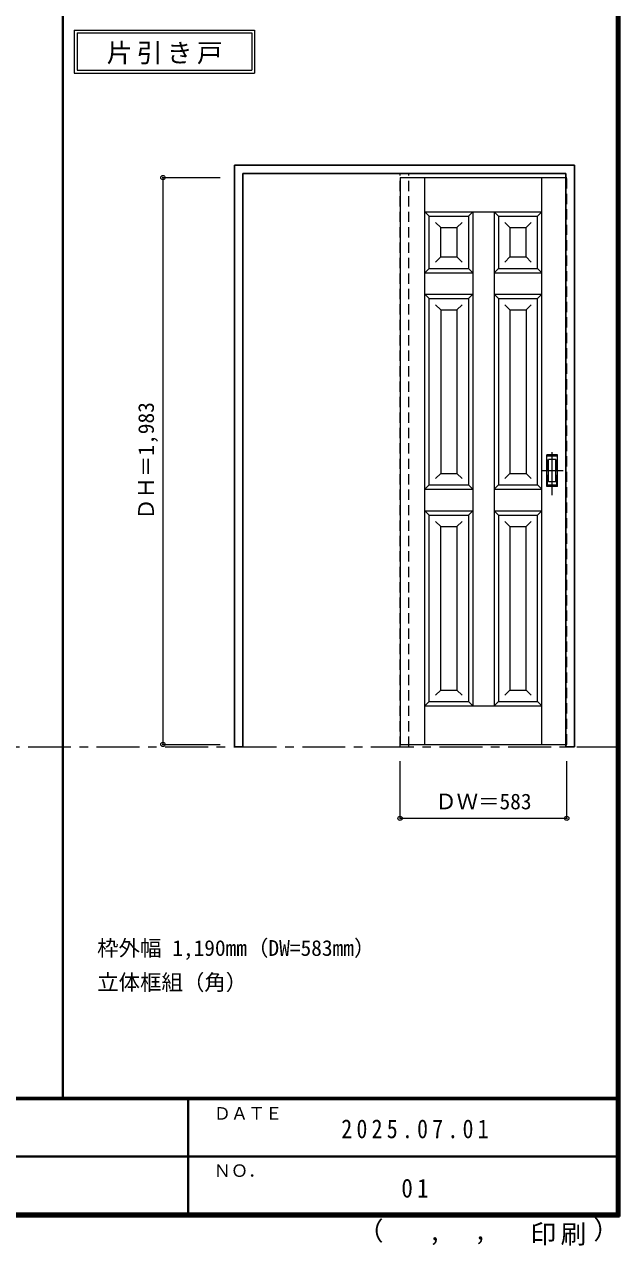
# Model space of a CAD drawing. Units: millimetres, scale not verified. Extents: x -6000 to 5700, y -4307 to 4260.
# Drawn here: x 3617 to 5700, y -4307 to -36 of the extents above; entities that cross this region are included whole.
import ezdxf
from ezdxf.enums import TextEntityAlignment as Align

# ---------------------------------------------------------------- set-up
doc = ezdxf.new("R2010")
doc.units = ezdxf.units.MM
doc.header["$LTSCALE"] = 30
doc.header["$PDMODE"] = 32
doc.header["$PDSIZE"] = 15
doc.linetypes.add('CHAIN1', pattern=[8, 5, -1, 1, -1])
doc.linetypes.add('DASHED1', pattern=[1.8, 1.2, -0.6])
for name, color, linetype, lineweight in [('0-1_通り芯', 7, 'CHAIN1', 18), ('0-2_扉', 7, 'Continuous', 18), ('0-4_枠', 3, 'Continuous', 25), ('0-6_引手', 7, 'Continuous', 18), ('0-A_文字', 7, 'Continuous', 18), ('0-B_寸法', 7, 'Continuous', 9), ('F-1_枠', 6, 'Continuous', 40)]:
    doc.layers.add(name, color=color, linetype=linetype, lineweight=lineweight)
doc.layers.add('F-A_文字', color=7, linetype='Continuous')
doc.styles.add('ＭＳ ゴシック', font='')
doc.styles.get('ＭＳ ゴシック').set_extended_font_data('MS Gothic')

msp = doc.modelspace()

# ---------------------------------------------------------------- linework, layer by layer
at = {"layer": '0-1_通り芯'}
msp.add_line((-5490, -2562.5), (5690, -2562.5), dxfattribs=at)
at = {"layer": '0-2_扉', "color": 4, "linetype": 'DASHED1', "lineweight": 9}
for p, q in [((4932, -571), (4932, -575)), ((5512, -571), (5515, -571))]:
    msp.add_line(p, q, dxfattribs=at)
at = {"layer": '0-2_扉'}
for p, q in [((4932, -571), (4932, -2554)), ((4932, -571), (5512, -571)), ((5019, -2554), (5019, -571)), ((5428, -2554), (5428, -571)), ((5019, -691), (5034, -706)), ((5019, -691), (5428, -691)), ((5034, -706), (5171, -706)), ((5034, -889), (5034, -706)), ((5171, -706), (5186, -691)), ((5171, -706), (5171, -889)), ((5186, -691), (5186, -2419)), ((5276, -706), (5261, -691)), ((5261, -691), (5261, -2419)), ((5276, -706), (5413, -706)), ((5276, -706), (5276, -889)), ((5428, -691), (5413, -706)), ((5413, -889), (5413, -706)), ((5074, -746), (5056.32, -728.32)), ((5074, -746), (5131, -746)), ((5074, -849), (5074, -746)), ((5131, -746), (5148.68, -728.32)), ((5131, -746), (5131, -849)), ((5316, -746), (5298.32, -728.32)), ((5316, -746), (5373, -746)), ((5316, -746), (5316, -849)), ((5373, -746), (5390.68, -728.32)), ((5373, -849), (5373, -746)), ((5074, -849), (5056.32, -866.68)), ((5074, -849), (5131, -849)), ((5131, -849), (5148.68, -866.68)), ((5316, -849), (5298.32, -866.68)), ((5316, -849), (5373, -849)), ((5373, -849), (5390.68, -866.68)), ((5019, -904), (5034, -889)), ((5034.19, -889), (5034, -889)), ((5034, -889), (5171, -889)), ((5186, -904), (5171, -889)), ((5261, -904), (5276, -889)), ((5276, -889), (5413, -889)), ((5413, -889), (5413, -887.89)), ((5413, -889), (5428, -904)), ((5019, -904), (5186, -904)), ((5261, -904), (5428, -904)), ((5019, -979), (5034, -994)), ((5019, -979), (5186, -979)), ((5171, -994), (5186, -979)), ((5276, -994), (5261, -979)), ((5261, -979), (5428, -979)), ((5413, -994), (5428, -979)), ((5034, -994), (5171, -994)), ((5034, -1646.5), (5034, -994)), ((5074, -1034), (5056.32, -1016.32)), ((5131, -1034), (5148.68, -1016.32)), ((5171, -994), (5171, -1646.5)), ((5276, -994), (5413, -994)), ((5276, -994), (5276, -1646.5)), ((5316, -1034), (5298.32, -1016.32)), ((5373, -1034), (5390.68, -1016.32)), ((5413, -1646.5), (5413, -994)), ((5074, -1034), (5131, -1034)), ((5074, -1034), (5074, -1606.5)), ((5131, -1034), (5131, -1606.5)), ((5316, -1034), (5373, -1034)), ((5316, -1034), (5316, -1606.5)), ((5373, -1034), (5373, -1606.5)), ((5074, -1606.5), (5056.32, -1624.18)), ((5074, -1606.5), (5131, -1606.5)), ((5131, -1606.5), (5148.68, -1624.18)), ((5316, -1606.5), (5298.32, -1624.18)), ((5316, -1606.5), (5373, -1606.5)), ((5373, -1606.5), (5390.68, -1624.18)), ((5019, -1661.5), (5034, -1646.5)), ((5019, -1661.5), (5186, -1661.5)), ((5034, -1646.5), (5171, -1646.5)), ((5186, -1661.5), (5171, -1646.5)), ((5261, -1661.5), (5276, -1646.5)), ((5261, -1661.5), (5428, -1661.5)), ((5276, -1646.5), (5413, -1646.5)), ((5413, -1646.5), (5413, -1645.39)), ((5413, -1646.5), (5428, -1661.5)), ((5019, -1736.5), (5034, -1751.5)), ((5019, -1736.5), (5186, -1736.5)), ((5171, -1751.5), (5186, -1736.5)), ((5276, -1751.5), (5261, -1736.5)), ((5261, -1736.5), (5428, -1736.5)), ((5413, -1751.5), (5428, -1736.5)), ((5034, -1751.5), (5171, -1751.5)), ((5034, -2404), (5034, -1751.5)), ((5074, -1791.5), (5056.32, -1773.82)), ((5074, -1791.5), (5131, -1791.5)), ((5074, -2364), (5074, -1791.5)), ((5131, -1791.5), (5148.68, -1773.82)), ((5131, -1791.5), (5131, -2364)), ((5171, -1751.5), (5171, -2404)), ((5276, -1751.5), (5413, -1751.5)), ((5276, -1751.5), (5276, -2404)), ((5316, -1791.5), (5298.32, -1773.82)), ((5316, -1791.5), (5373, -1791.5)), ((5316, -1791.5), (5316, -2364)), ((5373, -1791.5), (5390.68, -1773.82)), ((5373, -2364), (5373, -1791.5)), ((5413, -2404), (5413, -1751.5)), ((5074, -2364), (5056.32, -2381.68)), ((5074, -2364), (5131, -2364)), ((5131, -2364), (5148.68, -2381.68)), ((5316, -2364), (5298.32, -2381.68)), ((5316, -2364), (5373, -2364)), ((5373, -2364), (5390.68, -2381.68)), ((5034, -2404), (5019, -2419)), ((5019, -2419), (5428, -2419)), ((5034, -2404), (5171, -2404)), ((5186, -2419), (5171, -2404)), ((5261, -2419), (5276, -2404)), ((5276, -2404), (5413, -2404)), ((5413, -2404), (5428, -2419)), ((4932, -2554), (5512, -2554))]:
    msp.add_line(p, q, dxfattribs=at)
at = {"layer": '0-2_扉', "color": 4, "linetype": 'DASHED1', "lineweight": 9}
msp.add_lwpolyline([(5512, -2554), (5515, -2554), (5515, -571)], dxfattribs=at)
at = {"layer": '0-4_枠'}
for p, q in [((4352, -2562.5), (4352, -527.5)), ((4352, -527.5), (5542, -527.5)), ((5542, -2562.5), (5542, -527.5)), ((4382, -557.5), (5512, -557.5)), ((5512, -2562.5), (5512, -557.5)), ((5512, -2562.5), (5542, -2562.5))]:
    msp.add_line(p, q, dxfattribs=at)
at = {"layer": '0-4_枠', "color": 4, "linetype": 'DASHED1', "lineweight": 9}
for p, q in [((4932, -2562.5), (4932, -557.5)), ((4962, -2562.5), (4962, -557.5)), ((4932, -2562.5), (4962, -2562.5))]:
    msp.add_line(p, q, dxfattribs=at)
at = {"layer": '0-4_枠'}
msp.add_lwpolyline([(4352, -2562.5), (4382, -2562.5), (4382, -557.5)], dxfattribs=at)
at = {"layer": '0-6_引手', "linetype": 'CHAIN1'}
for p, q in [((5464, -1681.73), (5464, -1510.88)), ((5464, -1681.73), (5464, -1510.88)), ((5502.07, -1596.5), (5429.56, -1596.5)), ((5502.07, -1596.5), (5429.56, -1596.5))]:
    msp.add_line(p, q, dxfattribs=at)
at = {"layer": '0-6_引手'}
for p, q in [((5483, -1541.5), (5445, -1541.5)), ((5445, -1651.5), (5445, -1541.5)), ((5483, -1541.5), (5445, -1541.5)), ((5445, -1651.5), (5445, -1541.5)), ((5476.5, -1557.5), (5451.5, -1557.5)), ((5451.5, -1635.5), (5451.5, -1557.5)), ((5476.5, -1557.5), (5451.5, -1557.5)), ((5451.5, -1635.5), (5451.5, -1557.5)), ((5476.5, -1635.5), (5476.5, -1557.5)), ((5476.5, -1635.5), (5476.5, -1557.5)), ((5483, -1651.5), (5483, -1541.5)), ((5483, -1651.5), (5483, -1541.5)), ((5483, -1651.5), (5445, -1651.5)), ((5483, -1651.5), (5445, -1651.5)), ((5476.5, -1635.5), (5451.5, -1635.5)), ((5476.5, -1635.5), (5451.5, -1635.5))]:
    msp.add_line(p, q, dxfattribs=at)
at = {"layer": '0-6_引手', "linetype": 'DASHED1'}
for p, q in [((5448, -1647.5), (5448, -1545.5)), ((5448, -1647.5), (5448, -1545.5)), ((5480, -1647.5), (5448, -1647.5)), ((5480, -1647.5), (5448, -1647.5))]:
    msp.add_line(p, q, dxfattribs=at)
msp.add_lwpolyline([(5480, -1647.5), (5480, -1545.5), (5448, -1545.5)], dxfattribs=at)
msp.add_lwpolyline([(5480, -1647.5), (5480, -1545.5), (5448, -1545.5)], dxfattribs=at)
at = {"layer": '0-A_文字'}
for p, q in [((3792, -55.5), (3792, -205.5)), ((3802, -65.5), (3802, -195.5)), ((3802, -65.5), (4413.03, -65.5)), ((4413.03, -65.5), (4413.03, -195.5)), ((3792, -205.5), (4423.03, -205.5)), ((3802, -195.5), (4413.03, -195.5))]:
    msp.add_line(p, q, dxfattribs=at)
msp.add_lwpolyline([(3792, -55.5), (4423.03, -55.5), (4423.03, -205.5)], dxfattribs=at)
at = {"layer": '0-B_寸法', "color": 4}
for p, q in [((4102, -571), (4102, -2554)), ((4102, -571), (4302, -571)), ((4102, -2554), (4302, -2554)), ((5515, -2812.5), (5515, -2612.5))]:
    msp.add_line(p, q, dxfattribs=at)
msp.add_lwpolyline([(5515, -2812.5), (4932, -2812.5), (4932, -2612.5)], dxfattribs=at)
at = {"layer": '0-B_寸法'}
for p in [(4102, -571), (4102, -2554), (4932, -2812.5), (5515, -2812.5)]:
    msp.add_point(p, dxfattribs=at)
at = {"layer": 'F-1_枠'}
for p, q in [((3752, -3790), (3752, 4175)), ((5690, 4175), (5690, -4205)), ((5695, 4175), (5695, -4205)), ((5700, 4175), (5700, -4205)), ((5700, -3790), (-6000, -3790)), ((5700, -3795), (-6000, -3795)), ((4190, -3795), (4190, -4195)), ((-150, -3995), (5690, -3995.01)), ((5700, -4195), (-6000, -4195)), ((5700, -4200), (-6000, -4200)), ((5700, -4205), (-6000, -4205))]:
    msp.add_line(p, q, dxfattribs=at)

# ---------------------------------------------------------------- texts
at = {"layer": '0-A_文字', "style": 'ＭＳ ゴシック'}
for s, p in [('枠外幅 1,190mm（DW=583mm）', (3872, -3310)), ('立体框組（角）', (3872, -3430))]:
    msp.add_text(s, height=54.99, dxfattribs=at).set_placement(p, align=Align.BOTTOM_LEFT)
at = {"layer": '0-A_文字', "insert": (3905.02, -175.5), "char_height": 65.98, "attachment_point": 7, "style": 'ＭＳ ゴシック'}
msp.add_mtext('\\T1.17;片引き戸', dxfattribs=at)
at = {"layer": '0-B_寸法', "style": 'ＭＳ ゴシック'}
msp.add_text('ＤＨ＝1,983', height=54.99, rotation=90, dxfattribs=at).set_placement((4087, -1768.75), align=Align.BOTTOM_LEFT)
msp.add_text('ＤＷ＝583', height=54.99, dxfattribs=at).set_placement((5054.75, -2797.5), align=Align.BOTTOM_LEFT)
at = {"layer": 'F-A_文字', "style": 'ＭＳ ゴシック'}
for s, height, p in [('ＤＡＴＥ', 43.99, (4280, -3880)), ('ＮＯ．', 43.99, (4280, -4080)), ('（', 65.98, (4784.03, -4308.31)), ('）', 65.98, (5608.4, -4304.13)), (',', 65.98, (5031.28, -4308.31)), (',', 65.98, (5190.2, -4305.53))]:
    msp.add_text(s, height=height, dxfattribs=at).set_placement(p, align=Align.BOTTOM_LEFT)
at = {"layer": 'F-A_文字', "char_height": 65.98, "attachment_point": 7, "style": 'ＭＳ ゴシック'}
for s, insert in [('\\T1.39;\\W0.85;2025.07.01', (4726.25, -3932.5)), ('\\T1.36;\\W0.9;01', (4936.25, -4140)), ('\\T1.17;印刷', (5388.15, -4306.92))]:
    msp.add_mtext(s, dxfattribs=dict(at, insert=insert))

doc.saveas('drawing.dxf')
